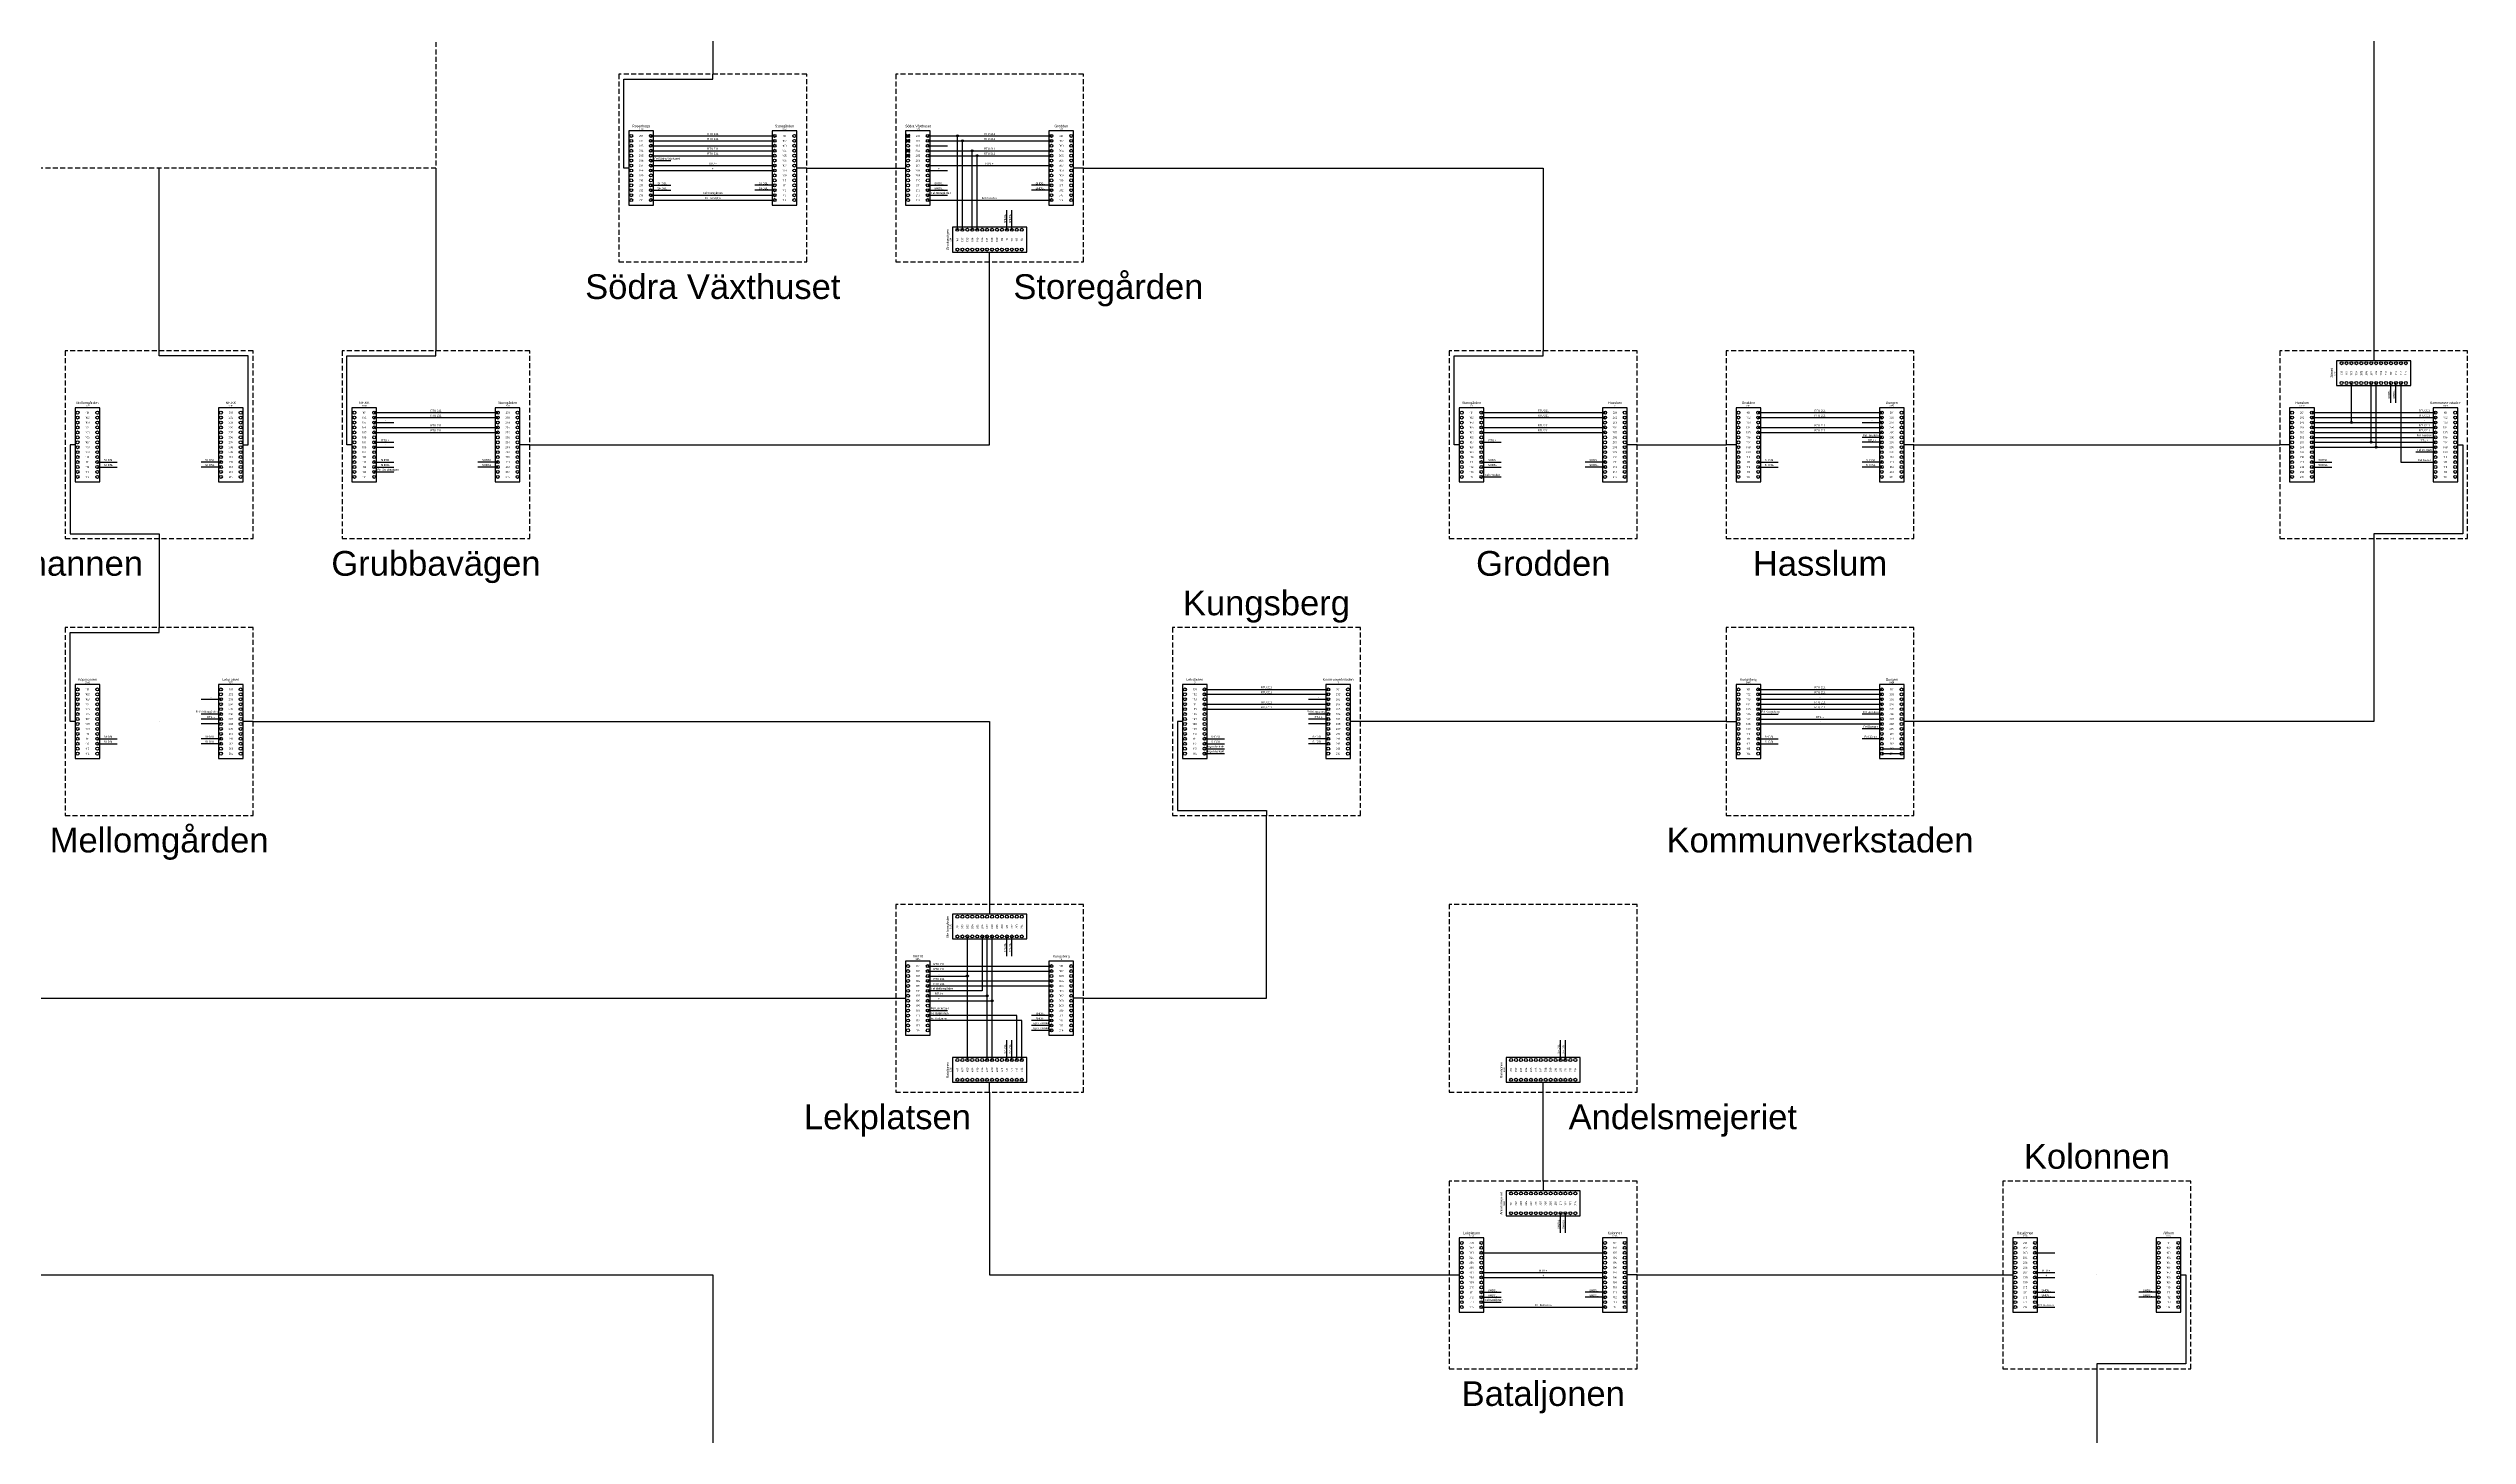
# Model space of a CAD drawing. Header units: millimetres. Extents: x -2095 to -606, y -833 to 1125.
# Drawn here: x -1476.1 to -986.7, y 169.5 to 450.2 of the extents above; entities that cross this region are included whole.
import ezdxf
from ezdxf.enums import TextEntityAlignment as Align

# ---------------------------------------------------------------- set-up
doc = ezdxf.new("R2010")
doc.units = ezdxf.units.MM
doc.header["$MEASUREMENT"] = 0
doc.linetypes.add('DASHEDX2', pattern=[1.5, 1, -0.5])
for name, color, linetype in [('FEL', 1, 'Continuous'), ('Infotext', 7, 'Continuous'), ('kryss', 1, 'Continuous'), ('Linje', 7, 'Continuous'), ('MINUS', 7, 'Continuous'), ('Ovrigt', 7, 'Continuous'), ('Plint', 7, 'Continuous'), ('PLUS', 7, 'Continuous'), ('RTU+', 7, 'Continuous'), ('RTU211', 5, 'Continuous'), ('SENEA', 3, 'Continuous'), ('Station', 7, 'DASHEDX2')]:
    doc.layers.add(name, color=color, linetype=linetype)
doc.styles.add('plintnummer', font='iso.shx')
doc.styles.get("Standard").update_dxf_attribs({"font": 'arial.ttf'})

# ---------------------------------------------------------------- blocks, each defined once
blk = doc.blocks.new('fstn')
blk.add_lwpolyline([(0, 168), (168, 168), (168, 0), (0, 0)], close=True)
blk.add_attdef('FÖRDELNINGSSTATION', text='', height=20).set_placement((84, 84), align=Align.MIDDLE_CENTER)
blk = doc.blocks.new('stn4')
blk.add_lwpolyline([(-19, -19), (19, -19), (19, 19), (-19, 19)], close=True)
blk.add_attdef('STATIONSNAMN', text='', height=5).set_placement((0, -24), align=Align.MIDDLE_CENTER)
blk = doc.blocks.new('*U4')
for p, q in [((5, 15), (0, 15)), ((0, 15), (0, 0)), ((5, 0), (5, 15)), ((0, 0), (5, 0))]:
    blk.add_line(p, q)
for centre in [(0.5, 14), (0.5, 13), (0.5, 12), (0.5, 11), (0.5, 10), (4.5, 14), (4.5, 13), (4.5, 12), (4.5, 11), (4.5, 10), (0.5, 9), (0.5, 8), (0.5, 7), (0.5, 6), (0.5, 5), (4.5, 9), (4.5, 8), (4.5, 7), (4.5, 6), (4.5, 5), (0.5, 4), (0.5, 3), (0.5, 2), (0.5, 1), (4.5, 4), (4.5, 3), (4.5, 2), (4.5, 1)]:
    blk.add_circle(centre, 0.3)
at = {"lineweight": 5, "char_height": 0.4, "attachment_point": 5, "style": 'plintnummer'}
for s, insert in [('104', (2.5, 11)), ('103', (2.5, 12)), ('105', (2.5, 10)), ('102', (2.5, 13)), ('101', (2.5, 14)), ('108', (2.5, 7)), ('106', (2.5, 9)), ('107', (2.5, 8)), ('109', (2.5, 6)), ('110', (2.5, 5)), ('114', (2.5, 1)), ('112', (2.5, 3)), ('113', (2.5, 2)), ('111', (2.5, 4))]:
    blk.add_mtext_dynamic_manual_height_columns(s, width=1.4076, gutter_width=1, heights=[0], dxfattribs=dict(at, insert=insert))
for tag, height, p in [('KABELNUMMER', 0.3, (2.5, 15.4)), ('TILL', 0.5, (2.5, 16))]:
    blk.add_attdef(tag, text='', height=height).set_placement(p, align=Align.MIDDLE_CENTER)
blk = doc.blocks.new('*U5')
for p, q in [((5, 15), (0, 15)), ((0, 15), (0, 0)), ((5, 0), (5, 15)), ((0, 0), (5, 0))]:
    blk.add_line(p, q)
for centre in [(0.5, 14), (0.5, 13), (0.5, 12), (0.5, 11), (0.5, 10), (4.5, 14), (4.5, 13), (4.5, 12), (4.5, 11), (4.5, 10), (0.5, 9), (0.5, 8), (0.5, 7), (0.5, 6), (0.5, 5), (4.5, 9), (4.5, 8), (4.5, 7), (4.5, 6), (4.5, 5), (0.5, 4), (0.5, 3), (0.5, 2), (0.5, 1), (4.5, 4), (4.5, 3), (4.5, 2), (4.5, 1)]:
    blk.add_circle(centre, 0.3)
at = {"lineweight": 5, "char_height": 0.4, "attachment_point": 5, "style": 'plintnummer'}
for s, insert in [('204', (2.5, 11)), ('203', (2.5, 12)), ('205', (2.5, 10)), ('202', (2.5, 13)), ('201', (2.5, 14)), ('208', (2.5, 7)), ('206', (2.5, 9)), ('207', (2.5, 8)), ('209', (2.5, 6)), ('210', (2.5, 5)), ('214', (2.5, 1)), ('212', (2.5, 3)), ('213', (2.5, 2)), ('211', (2.5, 4))]:
    blk.add_mtext_dynamic_manual_height_columns(s, width=1.4076, gutter_width=1, heights=[0], dxfattribs=dict(at, insert=insert))
for tag, height, p in [('KABELNUMMER', 0.3, (2.5, 15.4)), ('TILL', 0.5, (2.5, 16))]:
    blk.add_attdef(tag, text='', height=height).set_placement(p, align=Align.MIDDLE_CENTER)
blk = doc.blocks.new('*U8')
for p, q in [((5, 15), (0, 15)), ((0, 15), (0, 0)), ((5, 0), (5, 15)), ((0, 0), (5, 0))]:
    blk.add_line(p, q)
for centre in [(0.5, 14), (0.5, 13), (0.5, 12), (0.5, 11), (0.5, 10), (4.5, 14), (4.5, 13), (4.5, 12), (4.5, 11), (4.5, 10), (0.5, 9), (0.5, 8), (0.5, 7), (0.5, 6), (0.5, 5), (4.5, 9), (4.5, 8), (4.5, 7), (4.5, 6), (4.5, 5), (0.5, 4), (0.5, 3), (0.5, 2), (0.5, 1), (4.5, 4), (4.5, 3), (4.5, 2), (4.5, 1)]:
    blk.add_circle(centre, 0.3)
at = {"lineweight": 5, "char_height": 0.4, "attachment_point": 5, "style": 'plintnummer'}
for s, insert in [('304', (2.5, 11)), ('302', (2.5, 13)), ('303', (2.5, 12)), ('305', (2.5, 10)), ('301', (2.5, 14)), ('308', (2.5, 7)), ('309', (2.5, 6)), ('306', (2.5, 9)), ('307', (2.5, 8)), ('310', (2.5, 5)), ('314', (2.5, 1)), ('313', (2.5, 2)), ('312', (2.5, 3)), ('311', (2.5, 4))]:
    blk.add_mtext_dynamic_manual_height_columns(s, width=1.4076, gutter_width=1, heights=[0], dxfattribs=dict(at, insert=insert))
for tag, height, p in [('KABELNUMMER', 0.3, (2.5, 15.4)), ('TILL', 0.5, (2.5, 16))]:
    blk.add_attdef(tag, text='', height=height).set_placement(p, align=Align.MIDDLE_CENTER)
blk = doc.blocks.new('*U9')
for p, q in [((5, 15), (0, 15)), ((0, 15), (0, 0)), ((5, 0), (5, 15)), ((0, 0), (5, 0))]:
    blk.add_line(p, q)
for centre in [(0.5, 14), (0.5, 13), (0.5, 12), (0.5, 11), (0.5, 10), (4.5, 14), (4.5, 13), (4.5, 12), (4.5, 11), (4.5, 10), (0.5, 9), (0.5, 8), (0.5, 7), (0.5, 6), (0.5, 5), (4.5, 9), (4.5, 8), (4.5, 7), (4.5, 6), (4.5, 5), (0.5, 4), (0.5, 3), (0.5, 2), (0.5, 1), (4.5, 4), (4.5, 3), (4.5, 2), (4.5, 1)]:
    blk.add_circle(centre, 0.3)
at = {"lineweight": 5, "char_height": 0.4, "attachment_point": 5, "style": 'plintnummer'}
for s, insert in [('404', (2.5, 11)), ('402', (2.5, 13)), ('403', (2.5, 12)), ('405', (2.5, 10)), ('401', (2.5, 14)), ('408', (2.5, 7)), ('406', (2.5, 9)), ('407', (2.5, 8)), ('409', (2.5, 6)), ('410', (2.5, 5)), ('413', (2.5, 2)), ('414', (2.5, 1)), ('412', (2.5, 3)), ('411', (2.5, 4))]:
    blk.add_mtext_dynamic_manual_height_columns(s, width=1.4076, gutter_width=1, heights=[0], dxfattribs=dict(at, insert=insert))
for tag, height, p in [('KABELNUMMER', 0.3, (2.5, 15.4)), ('TILL', 0.5, (2.5, 16))]:
    blk.add_attdef(tag, text='', height=height).set_placement(p, align=Align.MIDDLE_CENTER)
blk = doc.blocks.new('bygel')
h = blk.add_hatch(color=256)
h.dxf.hatch_style = 1
h.paths.add_polyline_path([(0.2, 0, 1), (-0.2, 0, 1)])
blk.add_circle((0, 0), 0.2)
blk = doc.blocks.new('kryss')
for points in [[(-0.35, -0.35), (0.35, 0.35)], [(0.35, -0.35), (-0.35, 0.35)]]:
    blk.add_lwpolyline(points)

msp = doc.modelspace()

# ---------------------------------------------------------------- linework, layer by layer
at = {"layer": 'FEL'}
for points in [[(-1354.24, 427.49), (-1350.24, 427.49)], [(-1354.24, 420.49), (-1329.24, 420.49)], [(-1354.24, 419.49), (-1329.24, 419.49)], [(-1298.24, 420.49), (-1294.24, 420.49)], [(-1298.24, 419.49), (-1273.24, 419.49)], [(-1000.24, 382.49), (-1000.24, 366.49), (-993.24, 366.49)], [(-1105.24, 371.49), (-1109.24, 371.49)], [(-1018.24, 371.49), (-993.24, 371.49)], [(-993.24, 368.49), (-997.24, 368.49)], [(-1410.24, 364.49), (-1406.24, 364.49)], [(-1186.24, 363.49), (-1182.24, 363.49)], [(-1441.24, 315.49), (-1445.24, 315.49)], [(-1217.24, 315.49), (-1221.24, 315.49)], [(-1130.24, 315.49), (-1126.24, 315.49)], [(-1105.24, 315.49), (-1109.24, 315.49)], [(-1105.24, 312.49), (-1109.24, 312.49)], [(-1105.24, 310.49), (-1109.24, 310.49)], [(-1287.24, 270.49), (-1287.24, 259.49), (-1298.24, 259.49)], [(-1298.24, 255.49), (-1294.24, 255.49)], [(-1280.24, 245.49), (-1280.24, 254.49), (-1298.24, 254.49)], [(-1279.24, 245.49), (-1279.24, 253.49), (-1298.24, 253.49)], [(-1186.24, 196.49), (-1182.24, 196.49)], [(-1186.24, 195.49), (-1161.24, 195.49)], [(-1074.24, 195.49), (-1070.24, 195.49)]]:
    msp.add_lwpolyline(points, dxfattribs=at)
at = {"layer": 'Linje'}
for points in [[(-1341.74, 463.49), (-1341.74, 444.99), (-1341.74, 444.99)], [(-1005.74, 462.99), (-1005.74, 388.99)], [(-1358.74, 425.99), (-1359.74, 425.99), (-1359.74, 443.99), (-1341.74, 443.99), (-1341.74, 444.99)], [(-1453.74, 388.99), (-1453.74, 425.99)], [(-1397.74, 425.99), (-1397.74, 388.99)], [(-1341.74, 425.99), (-1341.74, 425.99)], [(-1322.74, 425.99), (-1324.74, 425.99)], [(-1322.74, 425.99), (-1304.74, 425.99)], [(-1304.74, 425.99), (-1302.74, 425.99)], [(-1295.99, 425.99), (-1295.99, 425.99)], [(-1266.74, 425.99), (-1268.74, 425.99)], [(-1266.74, 425.99), (-1173.74, 425.99), (-1173.74, 388.99)], [(-1378.74, 369.99), (-1285.74, 369.99), (-1285.74, 406.99)], [(-1285.74, 406.99), (-1285.74, 408.99)], [(-1436.74, 369.99), (-1435.74, 369.99), (-1435.74, 387.99), (-1453.74, 387.99), (-1453.74, 388.99)], [(-1414.74, 369.99), (-1415.74, 369.99), (-1415.74, 387.99), (-1397.74, 387.99), (-1397.74, 388.99)], [(-1190.74, 369.99), (-1191.74, 369.99), (-1191.74, 387.99), (-1173.74, 387.99), (-1173.74, 388.99)], [(-1005.74, 388.99), (-1005.74, 386.99)], [(-1470.74, 369.99), (-1471.74, 369.99), (-1471.74, 351.99), (-1453.74, 351.99), (-1453.74, 350.99)], [(-1407.99, 369.99), (-1407.99, 369.99)], [(-1378.74, 369.99), (-1380.74, 369.99)], [(-1154.74, 369.99), (-1156.74, 369.99)], [(-1154.74, 369.99), (-1136.74, 369.99)], [(-1134.74, 369.99), (-1136.74, 369.99)], [(-1098.74, 369.99), (-1100.74, 369.99)], [(-1098.74, 369.99), (-1024.74, 369.99)], [(-1022.74, 369.99), (-1024.74, 369.99)], [(-988.74, 369.99), (-987.74, 369.99), (-987.74, 351.99), (-1005.74, 351.99), (-1005.74, 350.99)], [(-1453.74, 350.99), (-1453.74, 332.99)], [(-1005.74, 350.99), (-1005.74, 313.99), (-1098.74, 313.99)], [(-1470.74, 313.99), (-1471.74, 313.99), (-1471.74, 331.99), (-1453.74, 331.99), (-1453.74, 332.99)], [(-1434.74, 313.99), (-1436.74, 313.99)], [(-1434.74, 313.99), (-1285.74, 313.99), (-1285.74, 276.99)], [(-1246.74, 313.99), (-1247.74, 313.99), (-1247.74, 295.99), (-1229.74, 295.99), (-1229.74, 294.99)], [(-1210.74, 313.99), (-1212.74, 313.99)], [(-1136.74, 313.99), (-1210.74, 313.99)], [(-1136.74, 313.99), (-1134.74, 313.99)], [(-1117.74, 313.99), (-1117.74, 313.99)], [(-1098.74, 313.99), (-1100.74, 313.99)], [(-1266.74, 257.99), (-1229.74, 257.99), (-1229.74, 294.99)], [(-1285.74, 276.99), (-1285.74, 274.99)], [(-1304.74, 257.99), (-1302.74, 257.99)], [(-1266.74, 257.99), (-1268.74, 257.99)], [(-1285.74, 238.99), (-1285.74, 240.99)], [(-1173.74, 238.99), (-1173.74, 240.99)], [(-1285.74, 238.99), (-1285.74, 201.99), (-1192.74, 201.99)], [(-1173.74, 220.99), (-1173.74, 238.99)], [(-1173.74, 220.99), (-1173.74, 218.99)], [(-1192.74, 201.99), (-1190.74, 201.99)], [(-1173.74, 201.99), (-1173.74, 201.99)], [(-1154.74, 201.99), (-1156.74, 201.99)], [(-1154.74, 201.99), (-1080.74, 201.99)], [(-1080.74, 201.99), (-1078.74, 201.99)], [(-1071.99, 201.99), (-1071.99, 201.99)], [(-1044.74, 201.99), (-1043.74, 201.99), (-1043.74, 183.99), (-1061.74, 183.99), (-1061.74, 182.99)], [(-1061.74, 182.99), (-1061.74, 164.99)]]:
    msp.add_lwpolyline(points, dxfattribs=at)
for points in [[(-1341.74, 425.99), (-1341.74, 425.99)], [(-1341.74, 425.99), (-1341.74, 425.99)], [(-1295.99, 425.99), (-1295.99, 425.99)], [(-1407.99, 369.99), (-1407.99, 369.99)], [(-1005.74, 369.99), (-1005.74, 369.99)], [(-1453.74, 313.99), (-1453.74, 313.99)], [(-1453.74, 313.99), (-1453.74, 313.99)], [(-1117.74, 313.99), (-1117.74, 313.99)], [(-1117.74, 313.99), (-1117.74, 313.99)], [(-1285.74, 257.99), (-1285.74, 257.99)], [(-1173.74, 201.99), (-1173.74, 201.99)], [(-1173.74, 201.99), (-1173.74, 201.99)], [(-1173.74, 201.99), (-1173.74, 201.99)], [(-1071.99, 201.99), (-1071.99, 201.99)], [(-1061.74, 201.99), (-1061.74, 201.99)]]:
    msp.add_lwpolyline(points, close=True, dxfattribs=at)
for points in [[(-1546.74, 257.99), (-1519.74, 257.99, -0.5), (-1499.74, 257.99), (-1304.74, 257.99)], [(-1546.74, 201.99), (-1519.74, 201.99, -0.5), (-1499.74, 201.99), (-1341.74, 201.99), (-1341.74, 201.99), (-1341.74, 164.99)]]:
    msp.add_lwpolyline(points, format="xyb", dxfattribs=at)
at = {"layer": 'MINUS'}
for points in [[(-1354.24, 430.49), (-1329.24, 430.49)], [(-1298.24, 430.49), (-1294.24, 430.49)], [(-1010.24, 374.49), (-1010.24, 382.49)], [(-1410.24, 374.49), (-1406.24, 374.49)], [(-1109.24, 374.49), (-1105.24, 374.49)], [(-1018.24, 374.49), (-993.23, 374.49)], [(-1445.24, 318.49), (-1441.24, 318.49)], [(-1221.24, 318.49), (-1217.24, 318.49)], [(-1130.24, 318.49), (-1105.24, 318.49)], [(-1290.24, 245.48), (-1290.24, 270.49)], [(-1298.24, 262.49), (-1290.24, 262.49)], [(-1186.24, 206.49), (-1161.23, 206.49)], [(-1074.24, 206.49), (-1070.24, 206.49)]]:
    msp.add_lwpolyline(points, dxfattribs=at)
at = {"layer": 'Ovrigt'}
for points in [[(-1242.24, 308.49), (-1238.24, 308.49)], [(-1105.24, 308.49), (-1101.24, 308.49)], [(-1242.24, 307.49), (-1238.24, 307.49)], [(-1105.24, 307.49), (-1101.24, 307.49)], [(-1273.24, 252.49), (-1277.24, 252.49)], [(-1273.24, 251.49), (-1277.24, 251.49)]]:
    msp.add_lwpolyline(points, dxfattribs=at)
at = {"layer": 'PLUS'}
for points in [[(-1354.24, 425.49), (-1329.24, 425.49)], [(-1298.24, 425.49), (-1294.24, 425.49)], [(-1005.24, 369.49), (-1005.24, 382.49)], [(-1410.24, 369.49), (-1406.24, 369.49)], [(-1186.24, 370.49), (-1182.24, 370.49)], [(-1105.24, 369.49), (-1109.24, 369.49)], [(-1018.24, 369.49), (-993.23, 369.49)], [(-1441.24, 313.49), (-1445.24, 313.49)], [(-1217.24, 313.49), (-1221.24, 313.49)], [(-1130.24, 313.49), (-1105.24, 313.49)], [(-1285.24, 245.48), (-1285.24, 270.49)], [(-1298.24, 257.49), (-1285.24, 257.49)], [(-1186.24, 201.49), (-1161.23, 201.49)], [(-1074.24, 201.49), (-1070.24, 201.49)]]:
    msp.add_lwpolyline(points, dxfattribs=at)
at = {"layer": 'RTU+'}
for points in [[(-1354.24, 426.49), (-1329.24, 426.49)], [(-1298.24, 426.49), (-1273.24, 426.49)], [(-1006.24, 370.49), (-1006.24, 382.49)], [(-1410.24, 370.49), (-1406.24, 370.49)], [(-1105.24, 370.49), (-1109.24, 370.49)], [(-1018.24, 370.49), (-993.23, 370.49)], [(-1441.24, 314.49), (-1445.24, 314.49)], [(-1217.24, 314.49), (-1221.24, 314.49)], [(-1130.24, 314.49), (-1105.24, 314.49)], [(-1286.24, 245.48), (-1286.24, 270.49)], [(-1298.24, 258.49), (-1286.24, 258.49)], [(-1186.24, 202.49), (-1161.23, 202.49)], [(-1074.24, 202.49), (-1070.24, 202.49)]]:
    msp.add_lwpolyline(points, dxfattribs=at)
at = {"layer": 'RTU211'}
for points in [[(-1354.24, 432.49), (-1329.24, 432.49)], [(-1354.24, 431.49), (-1329.24, 431.49)], [(-1298.24, 432.49), (-1273.24, 432.49)], [(-1298.24, 431.49), (-1273.24, 431.49)], [(-1292.24, 413.49), (-1292.24, 432.49)], [(-1291.24, 413.49), (-1291.24, 431.49)], [(-1354.24, 429.49), (-1329.24, 429.49)], [(-1354.24, 428.49), (-1329.24, 428.49)], [(-1298.24, 429.49), (-1273.24, 429.49)], [(-1298.24, 428.49), (-1273.24, 428.49)], [(-1289.24, 413.49), (-1289.24, 429.49)], [(-1288.24, 413.49), (-1288.24, 428.49)], [(-1410.24, 376.49), (-1385.24, 376.49)], [(-1410.24, 375.49), (-1385.24, 375.49)], [(-1410.24, 373.49), (-1385.24, 373.49)], [(-1410.24, 372.49), (-1385.24, 372.49)], [(-1186.24, 376.49), (-1161.24, 376.49)], [(-1186.24, 375.49), (-1161.24, 375.49)], [(-1186.24, 373.49), (-1161.24, 373.49)], [(-1186.24, 372.49), (-1161.24, 372.49)], [(-1130.24, 376.49), (-1105.24, 376.49)], [(-1130.24, 375.49), (-1105.24, 375.49)], [(-1130.24, 373.49), (-1105.24, 373.49)], [(-1130.24, 372.49), (-1105.24, 372.49)], [(-1018.24, 376.49), (-993.24, 376.49)], [(-1018.24, 375.49), (-993.24, 375.49)], [(-1018.24, 373.49), (-993.24, 373.49)], [(-1018.24, 372.49), (-993.24, 372.49)], [(-1242.24, 320.49), (-1217.24, 320.49)], [(-1242.24, 319.49), (-1217.24, 319.49)], [(-1130.24, 320.49), (-1105.24, 320.49)], [(-1130.24, 319.49), (-1105.24, 319.49)], [(-1242.24, 317.49), (-1217.24, 317.49)], [(-1242.24, 316.49), (-1217.24, 316.49)], [(-1130.24, 317.49), (-1105.24, 317.49)], [(-1130.24, 316.49), (-1105.24, 316.49)], [(-1298.24, 264.49), (-1273.24, 264.49)], [(-1298.24, 263.49), (-1273.24, 263.49)], [(-1298.24, 261.49), (-1273.24, 261.49)], [(-1298.24, 260.49), (-1273.24, 260.49)]]:
    msp.add_lwpolyline(points, dxfattribs=at)
at = {"layer": 'SENEA'}
for points in [[(-1354.24, 422.49), (-1350.24, 422.49)], [(-1354.24, 421.49), (-1350.24, 421.49)], [(-1329.24, 422.49), (-1333.24, 422.49)], [(-1329.24, 421.49), (-1333.24, 421.49)], [(-1298.24, 422.49), (-1294.24, 422.49)], [(-1298.24, 421.49), (-1294.24, 421.49)], [(-1273.24, 422.49), (-1277.24, 422.49)], [(-1273.24, 421.49), (-1277.24, 421.49)], [(-1282.24, 413.49), (-1282.24, 417.49)], [(-1281.24, 413.49), (-1281.24, 417.49)], [(-1002.24, 378.49), (-1002.24, 382.49)], [(-1001.24, 378.49), (-1001.24, 382.49)], [(-1466.24, 366.49), (-1462.24, 366.49)], [(-1466.24, 365.49), (-1462.24, 365.49)], [(-1441.24, 366.49), (-1445.24, 366.49)], [(-1441.24, 365.49), (-1445.24, 365.49)], [(-1410.24, 366.49), (-1406.24, 366.49)], [(-1410.24, 365.49), (-1406.24, 365.49)], [(-1385.24, 366.49), (-1389.24, 366.49)], [(-1385.24, 365.49), (-1389.24, 365.49)], [(-1186.24, 366.49), (-1182.24, 366.49)], [(-1186.24, 365.49), (-1182.24, 365.49)], [(-1161.24, 366.49), (-1165.24, 366.49)], [(-1161.24, 365.49), (-1165.24, 365.49)], [(-1130.24, 366.49), (-1126.24, 366.49)], [(-1130.24, 365.49), (-1126.24, 365.49)], [(-1105.24, 366.49), (-1109.24, 366.49)], [(-1105.24, 365.49), (-1109.24, 365.49)], [(-1018.24, 366.49), (-1014.24, 366.49)], [(-1018.24, 365.49), (-1014.24, 365.49)], [(-1466.24, 310.49), (-1462.24, 310.49)], [(-1466.24, 309.49), (-1462.24, 309.49)], [(-1441.24, 310.49), (-1445.24, 310.49)], [(-1441.24, 309.49), (-1445.24, 309.49)], [(-1242.24, 310.49), (-1238.24, 310.49)], [(-1242.24, 309.49), (-1238.24, 309.49)], [(-1217.24, 310.49), (-1221.24, 310.49)], [(-1217.24, 309.49), (-1221.24, 309.49)], [(-1130.24, 310.49), (-1126.24, 310.49)], [(-1130.24, 309.49), (-1126.24, 309.49)], [(-1282.24, 266.49), (-1282.24, 270.49)], [(-1281.24, 266.49), (-1281.24, 270.49)], [(-1273.24, 254.49), (-1277.24, 254.49)], [(-1273.24, 253.49), (-1277.24, 253.49)], [(-1282.24, 245.49), (-1282.24, 249.49)], [(-1281.24, 245.49), (-1281.24, 249.49)], [(-1170.24, 245.49), (-1170.24, 249.49)], [(-1169.24, 245.49), (-1169.24, 249.49)], [(-1170.24, 210.49), (-1170.24, 214.49)], [(-1169.24, 210.49), (-1169.24, 214.49)], [(-1186.24, 198.49), (-1182.24, 198.49)], [(-1186.24, 197.49), (-1182.24, 197.49)], [(-1161.24, 198.49), (-1165.24, 198.49)], [(-1161.24, 197.49), (-1165.24, 197.49)], [(-1074.24, 198.49), (-1070.24, 198.49)], [(-1074.24, 197.49), (-1070.24, 197.49)], [(-1049.24, 198.49), (-1053.24, 198.49)], [(-1049.24, 197.49), (-1053.24, 197.49)]]:
    msp.add_lwpolyline(points, dxfattribs=at)

# ---------------------------------------------------------------- block references
at = {"layer": 'kryss'}
for p in [(-1302.24, 432.49), (-1302.24, 431.49), (-1302.24, 429.49), (-1302.24, 428.49)]:
    msp.add_blockref('kryss', p, dxfattribs=at)
at = {"layer": 'MINUS'}
for p in [(-1010.24, 374.49), (-1290.24, 262.49)]:
    msp.add_blockref('bygel', p, dxfattribs=at)
at = {"layer": 'Plint'}
for name, p, values in [('*U5', (-1358.74, 418.49), {'TILL': 'Rosenhaga', 'KABELNUMMER': 'S185'}), ('*U4', (-1329.74, 418.49), {'TILL': 'Storegården', 'KABELNUMMER': 'S79'}), ('*U5', (-1302.74, 418.49), {'TILL': 'Södra Växthuset', 'KABELNUMMER': 'S79'}), ('*U8', (-1273.74, 418.49), {'TILL': 'Grodden', 'KABELNUMMER': 'S61'}), ('*U4', (-1470.74, 362.49), {'TILL': 'Mellomgården', 'KABELNUMMER': 'S523'}), ('*U5', (-1441.74, 362.49), {'TILL': 'NF-KK', 'KABELNUMMER': 'S103'}), ('*U4', (-1414.74, 362.49), {'TILL': 'NF-KK', 'KABELNUMMER': 'S640'}), ('*U5', (-1385.74, 362.49), {'TILL': 'Storegården', 'KABELNUMMER': 'S64'}), ('*U4', (-1190.74, 362.49), {'TILL': 'Storegården', 'KABELNUMMER': 'S61'}), ('*U5', (-1161.74, 362.49), {'TILL': 'Hasslum', 'KABELNUMMER': 'S'}), ('*U4', (-1134.74, 362.49), {'TILL': 'Grodden', 'KABELNUMMER': 'S63'}), ('*U5', (-1105.74, 362.49), {'TILL': 'Dungen', 'KABELNUMMER': 'S495'}), ('*U5', (-1022.74, 362.49), {'TILL': 'Hasslum', 'KABELNUMMER': 'S162'}), ('*U4', (-993.74, 362.49), {'TILL': 'Kommunverkstaden', 'KABELNUMMER': 'S424'}), ('*U4', (-1470.74, 306.49), {'TILL': 'Köpmannen', 'KABELNUMMER': 'S103'}), ('*U5', (-1441.74, 306.49), {'TILL': 'Lekplatsen', 'KABELNUMMER': 'S277'}), ('*U4', (-1246.74, 306.49), {'TILL': 'Lekplatsen', 'KABELNUMMER': 'S'}), ('*U5', (-1217.74, 306.49), {'TILL': 'Kommunverkstaden', 'KABELNUMMER': 'S'}), ('*U4', (-1134.74, 306.49), {'TILL': 'Kungsberg', 'KABELNUMMER': 'S445'}), ('*U5', (-1105.74, 306.49), {'TILL': 'Dungen', 'KABELNUMMER': 'S424'}), ('*U4', (-1302.74, 250.49), {'TILL': 'SK010', 'KABELNUMMER': 'S574'}), ('*U8', (-1273.74, 250.49), {'TILL': 'Kungsberg', 'KABELNUMMER': 'S'}), ('*U8', (-1190.74, 194.49), {'TILL': 'Lekplatsen', 'KABELNUMMER': 'S471'}), ('*U4', (-1161.74, 194.49), {'TILL': 'Kolonnen', 'KABELNUMMER': 'S465'}), ('*U5', (-1078.74, 194.49), {'TILL': 'Bataljonen', 'KABELNUMMER': 'S465'}), ('*U4', (-1049.74, 194.49), {'TILL': 'Alfhem', 'KABELNUMMER': 'S430'})]:
    msp.add_blockref(name, p, dxfattribs=at).add_auto_attribs(values)
at = {"layer": 'Plint', "rotation": 90.00000000000001}
for name, p, values in [('*U4', (-1278.24, 408.99), {'TILL': 'Grubbavägen', 'KABELNUMMER': 'S64'}), ('*U8', (-998.24, 381.99), {'TILL': 'Järnet', 'KABELNUMMER': 'S437'}), ('*U5', (-1278.24, 269.99), {'TILL': 'Mellomgården', 'KABELNUMMER': 'S103'}), ('*U9', (-1278.24, 240.99), {'TILL': 'Bataljonen', 'KABELNUMMER': 'S132'}), ('*U5', (-1166.24, 240.99), {'TILL': 'Bataljonen', 'KABELNUMMER': 'S132'}), ('*U5', (-1166.24, 213.99), {'TILL': 'Andelsmejeriet', 'KABELNUMMER': 'S132'})]:
    msp.add_blockref(name, p, dxfattribs=at).add_auto_attribs(values)
at = {"layer": 'PLUS'}
for p in [(-1005.24, 369.49), (-1285.24, 257.49)]:
    msp.add_blockref('bygel', p, dxfattribs=at)
at = {"layer": 'RTU+'}
for p in [(-1006.24, 370.49), (-1286.24, 258.49)]:
    msp.add_blockref('bygel', p, dxfattribs=at)
at = {"layer": 'RTU211'}
for p in [(-1292.24, 432.49), (-1291.24, 431.49), (-1289.24, 429.49), (-1288.24, 428.49)]:
    msp.add_blockref('bygel', p, dxfattribs=at)
at = {"layer": 'Station'}
for name, p, values in [('fstn', (-1565.74, 425.99), {'FÖRDELNINGSSTATION': 'NF'}), ('stn4', (-1341.74, 425.99), {'STATIONSNAMN': 'Södra Växthuset'}), ('stn4', (-1397.74, 369.99), {'STATIONSNAMN': 'Grubbavägen'}), ('stn4', (-1173.74, 369.99), {'STATIONSNAMN': 'Grodden'}), ('stn4', (-1117.74, 369.99), {'STATIONSNAMN': 'Hasslum'}), ('stn4', (-1453.74, 313.99), {'STATIONSNAMN': 'Mellomgården'}), ('stn4', (-1117.74, 313.99), {'STATIONSNAMN': 'Kommunverkstaden'}), ('stn4', (-1173.74, 201.99), {'STATIONSNAMN': 'Bataljonen'})]:
    msp.add_blockref(name, p, dxfattribs=at).add_auto_attribs(values)
ref = msp.add_blockref('stn4', (-1285.74, 425.99), dxfattribs=at)
ref.add_attrib('STATIONSNAMN', 'Storegården', dxfattribs={"layer": '0', "height": 5}).set_placement((-1261.71, 401.99), align=Align.MIDDLE_CENTER)
ref = msp.add_blockref('stn4', (-1453.74, 369.99), dxfattribs=at)
ref.add_attrib('STATIONSNAMN', 'Köpmannen', dxfattribs={"layer": '0', "height": 5}).set_placement((-1475.84, 345.99), align=Align.MIDDLE_CENTER)
ref = msp.add_blockref('stn4', (-1005.74, 369.99), dxfattribs=at)
ref.add_attrib('STATIONSNAMN', 'Dungen', dxfattribs={"layer": '0', "height": 5}).set_placement((-969.29, 369.99), align=Align.MIDDLE_CENTER)
ref = msp.add_blockref('stn4', (-1229.74, 313.99), dxfattribs=at)
ref.add_attrib('STATIONSNAMN', 'Kungsberg', dxfattribs={"layer": '0', "height": 5}).set_placement((-1229.74, 337.99), align=Align.MIDDLE_CENTER)
ref = msp.add_blockref('stn4', (-1285.74, 257.99), dxfattribs=at)
ref.add_attrib('STATIONSNAMN', 'Lekplatsen', dxfattribs={"layer": '0', "height": 5}).set_placement((-1306.41, 233.99), align=Align.MIDDLE_CENTER)
ref = msp.add_blockref('stn4', (-1173.74, 257.99), dxfattribs=at)
ref.add_attrib('STATIONSNAMN', 'Andelsmejeriet', dxfattribs={"layer": '0', "height": 5}).set_placement((-1145.5, 233.99), align=Align.MIDDLE_CENTER)
ref = msp.add_blockref('stn4', (-1061.74, 201.99), dxfattribs=at)
ref.add_attrib('STATIONSNAMN', 'Kolonnen', dxfattribs={"layer": '0', "height": 5}).set_placement((-1061.74, 225.99), align=Align.MIDDLE_CENTER)

# ---------------------------------------------------------------- texts
at = {"layer": 'Infotext', "char_height": 0.4, "attachment_point": 5}
for s, width, insert in [('RTU 211', 3.887, (-1341.74, 432.89)), ('RTU 211', 3.887, (-1341.74, 431.89)), ('-', 3.887, (-1341.74, 430.89)), ('-', 3.887, (-1295.99, 430.89)), ('RTU 211', 3.887, (-1285.74, 432.89)), ('RTU 211', 3.887, (-1285.74, 431.89)), ('Fel Södra Växthuset', 6.0495, (-1350.99, 427.89)), ('RTU 211', 3.887, (-1341.74, 429.89)), ('RTU 211', 3.887, (-1341.74, 428.89)), ('RTU +', 3.887, (-1341.74, 426.89)), ('+', 3.887, (-1341.74, 425.89)), ('+', 3.887, (-1295.99, 425.89)), ('RTU 211', 3.887, (-1285.74, 429.89)), ('RTU 211', 3.887, (-1285.74, 428.89)), ('RTU +', 3.887, (-1285.74, 426.89)), ('SHDSL', 3.887, (-1351.99, 422.89)), ('SHDSL', 3.887, (-1351.99, 421.89)), ('Fel Storegården', 6.0495, (-1341.74, 420.89)), ('SHDSL', 3.887, (-1331.49, 422.89)), ('SHDSL', 3.887, (-1331.49, 421.89)), ('Fel Storegården', 4.9116, (-1295.58, 420.89)), ('SHDSL', 3.887, (-1295.99, 422.89)), ('SHDSL', 3.887, (-1295.99, 421.89)), ('SHDSL', 3.887, (-1275.49, 422.89)), ('SHDSL', 3.887, (-1275.49, 421.89)), ('Fel Grodden', 6.0495, (-1341.74, 419.89)), ('Fel Grodden', 6.0495, (-1285.74, 419.89)), ('RTU 211', 3.887, (-1397.74, 376.89)), ('RTU 211', 3.887, (-1173.74, 376.89)), ('RTU 211', 3.887, (-1117.74, 376.89)), ('RTU 211', 3.887, (-995.49, 376.89)), ('-', 3.887, (-1407.99, 374.89)), ('RTU 211', 3.887, (-1397.74, 375.89)), ('RTU 211', 3.887, (-1397.74, 373.89)), ('RTU 211', 3.887, (-1397.74, 372.89)), ('RTU 211', 3.887, (-1173.74, 375.89)), ('RTU 211', 3.887, (-1173.74, 373.89)), ('RTU 211', 3.887, (-1173.74, 372.89)), ('RTU 211', 3.887, (-1117.74, 375.89)), ('RTU 211', 3.887, (-1117.74, 373.89)), ('RTU 211', 3.887, (-1117.74, 372.89)), ('Fel Hasslum', 6.597, (-1107.49, 371.89)), ('-', 3.887, (-1107.24, 374.89)), ('Fel Hasslum', 6.597, (-995.49, 371.89)), ('RTU 211', 3.887, (-995.49, 375.89)), ('RTU 211', 3.887, (-995.49, 373.89)), ('RTU 211', 3.887, (-995.49, 372.89)), ('-', 3.887, (-995.49, 374.89)), ('SHDSL', 3.887, (-1463.99, 366.89)), ('SHDSL', 3.887, (-1443.49, 366.89)), ('SHDSL', 3.887, (-1407.99, 366.89)), ('RTU +', 3.887, (-1407.99, 370.89)), ('+', 3.887, (-1407.99, 369.89)), ('SHDSL', 3.887, (-1387.49, 366.89)), ('SHDSL', 3.887, (-1183.99, 366.89)), ('RTU +', 3.887, (-1183.99, 370.89)), ('SHDSL', 3.887, (-1163.49, 366.89)), ('SHDSL', 3.887, (-1127.99, 366.89)), ('SHDSL', 3.887, (-1107.49, 366.89)), ('RTU +', 3.887, (-1107.24, 370.89)), ('+', 3.887, (-1107.24, 369.89)), ('SHDSL', 3.887, (-1015.99, 366.89)), ('Fel Dungen', 6.597, (-995.49, 368.89)), ('Fel Järnet', 6.597, (-995.49, 366.89)), ('RTU +', 3.887, (-995.49, 370.89)), ('+', 3.887, (-995.49, 369.89)), ('SHDSL', 3.887, (-1463.99, 365.89)), ('SHDSL', 3.887, (-1443.49, 365.89)), ('Fel Grubbavägen', 6.0495, (-1407.42, 364.89)), ('SHDSL', 3.887, (-1407.99, 365.89)), ('SHDSL', 3.887, (-1387.49, 365.89)), ('Fel Grodden', 6.0495, (-1183.99, 363.89)), ('SHDSL', 3.887, (-1183.99, 365.89)), ('SHDSL', 3.887, (-1163.49, 365.89)), ('SHDSL', 3.887, (-1127.99, 365.89)), ('SHDSL', 3.887, (-1107.49, 365.89)), ('SHDSL', 3.887, (-1015.99, 365.89)), ('-', 3.887, (-1443.24, 318.89)), ('RTU 211', 3.887, (-1229.74, 320.89)), ('RTU 211', 3.887, (-1229.74, 319.89)), ('-', 3.887, (-1219.24, 318.89)), ('RTU 211', 3.887, (-1117.74, 320.89)), ('RTU 211', 3.887, (-1117.74, 319.89)), ('-', 3.887, (-1117.74, 318.89)), ('Fel Mellomgården', 6.597, (-1444.1, 315.89)), ('RTU +', 3.887, (-1443.24, 314.89)), ('+', 3.887, (-1443.24, 313.89)), ('RTU 211', 3.887, (-1229.74, 317.89)), ('RTU 211', 3.887, (-1229.74, 316.89)), ('Fel Kungsberg', 6.597, (-1219.72, 315.89)), ('RTU +', 3.887, (-1219.24, 314.89)), ('+', 3.887, (-1219.24, 313.89)), ('Fel Kungsberg', 3.887, (-1127.79, 315.89)), ('RTU 211', 3.887, (-1117.74, 317.89)), ('RTU 211', 3.887, (-1117.74, 316.89)), ('RTU +', 3.887, (-1117.74, 314.89)), ('+', 3.887, (-1117.74, 313.89)), ('Fel Hasslum', 6.597, (-1107.49, 315.89)), ('SHDSL', 3.887, (-1463.99, 310.89)), ('SHDSL', 3.887, (-1463.99, 309.89)), ('SHDSL', 3.887, (-1443.49, 310.89)), ('SHDSL', 3.887, (-1443.49, 309.89)), ('Ingen kontakt', 3.887, (-1239.99, 308.89)), ('SHDSL', 3.887, (-1239.99, 310.89)), ('SHDSL', 3.887, (-1239.99, 309.89)), ('SHDSL', 3.887, (-1219.49, 310.89)), ('SHDSL', 3.887, (-1219.49, 309.89)), ('SHDSL', 3.887, (-1127.99, 310.89)), ('SHDSL', 3.887, (-1127.99, 309.89)), ('Fel Dungen', 6.597, (-1107.49, 312.89)), ('Fel Järnet', 6.597, (-1107.49, 310.89)), ('Ingen kontakt', 3.887, (-1239.99, 307.89)), ('RTU 211', 3.887, (-1295.99, 264.89)), ('Fel Mellomgården', 5.1192, (-1295.32, 259.89)), ('RTU 211', 3.887, (-1295.99, 263.89)), ('RTU 211', 3.887, (-1295.99, 261.89)), ('RTU 211', 3.887, (-1295.99, 260.89)), ('-', 3.887, (-1295.99, 262.89)), ('Fel Bataljonen', 5.1192, (-1295.85, 254.89)), ('Fel Lekplatsen', 5.1192, (-1295.79, 255.89)), ('RTU +', 3.887, (-1295.99, 258.89)), ('+', 3.887, (-1295.99, 257.89)), ('SHDSL', 3.887, (-1275.49, 254.89)), ('Fel Kolonnen', 5.1192, (-1295.99, 253.89)), ('Ingen kontakt', 3.887, (-1275.49, 252.89)), ('Ingen kontakt', 3.887, (-1275.49, 251.89)), ('SHDSL', 3.887, (-1275.49, 253.89)), ('-', 3.887, (-1173.74, 206.89)), ('-', 3.887, (-1071.99, 206.89)), ('RTU +', 3.887, (-1173.74, 202.89)), ('+', 3.887, (-1173.74, 201.89)), ('RTU +', 3.887, (-1071.99, 202.89)), ('+', 3.887, (-1071.99, 201.89)), ('Fel Bataljonen', 6.0495, (-1183.75, 196.89)), ('SHDSL', 3.887, (-1183.99, 198.89)), ('SHDSL', 3.887, (-1183.99, 197.89)), ('Fel Kolonnen', 6.0495, (-1173.74, 195.89)), ('SHDSL', 3.887, (-1163.49, 198.89)), ('SHDSL', 3.887, (-1163.49, 197.89)), ('Fel Kolonnen', 6.0495, (-1071.99, 195.89)), ('SHDSL', 3.887, (-1071.99, 198.89)), ('SHDSL', 3.887, (-1071.99, 197.89)), ('SHDSL', 3.887, (-1051.49, 198.89)), ('SHDSL', 3.887, (-1051.49, 197.89))]:
    msp.add_mtext_dynamic_manual_height_columns(s, width=width, gutter_width=1, heights=[0], dxfattribs=dict(at, insert=insert))
at = {"layer": 'Infotext', "char_height": 0.4, "attachment_point": 5, "rotation": 90}
for insert in [(-1282.64, 415.74), (-1281.64, 415.74), (-1002.64, 380.24), (-1001.64, 380.24), (-1282.64, 268.24), (-1281.64, 268.24), (-1282.64, 247.74), (-1281.64, 247.74), (-1170.64, 247.74), (-1169.64, 247.74), (-1170.64, 212.24), (-1169.64, 212.24)]:
    msp.add_mtext_dynamic_manual_height_columns('SHDSL', width=3.887, gutter_width=1, heights=[0], dxfattribs=dict(at, insert=insert))

doc.saveas('drawing.dxf')
